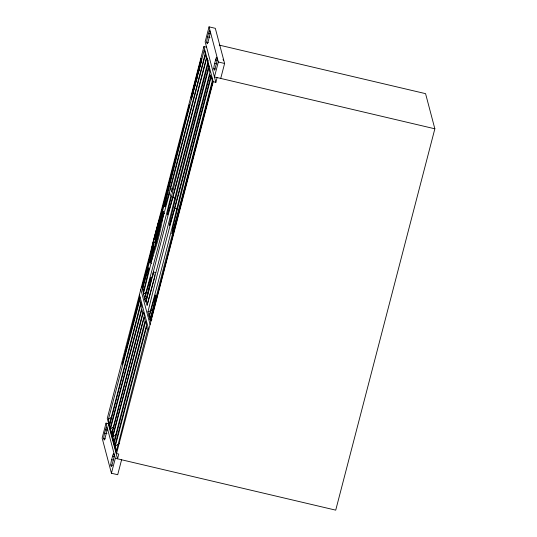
<?xml version="1.0" encoding="UTF-8"?>
<svg xmlns="http://www.w3.org/2000/svg" width="537" height="537" viewBox="0 0 537 537"><rect width="100%" height="100%" fill="white"/><g stroke="black" fill="none" stroke-linecap="round" stroke-linejoin="round"><path stroke-width="0.81" d="M158.939 228.326L159.2 227.211L158.885 228.742L159.247 227.5L159.127 228.118M158.153 226.587L158.019 230.125L158.469 227.688L158.214 229.708L156.549 236.193L156.663 232.83L156.24 235.226L156.468 233.347L157.026 231.051L156.945 234.421L158.153 226.587M160.456 217.881C160.993 215.149 160.422 218.895 160.536 217.29M153.36 249.161C152.87 251.524 153.334 248.577 153.287 249.765M198.475 70.79L198.596 69.501L198.354 71.589L198.764 68.535L198.912 69.112M199.214 67.971L199.328 66.682L198.744 70.079M160.482 217.794L160.731 216.827L160.597 217.498M153.099 250.242L153.34 249.275M155.911 239.421L156.012 239.012L155.925 239.428M160.664 217.015L160.59 217.364M151.468 255.29L151.998 251.41L151.441 253.088M152.917 246.221L152.354 250.121L152.904 248.443M152.884 246.228L151.025 253.417L152.273 249.128M150.541 254.619L149.675 261.539L150.051 261.224C155.75 245.328 160.274 228.702 162.416 211.967L162.033 212.29C156.287 228.447 151.635 245.349 149.474 262.345L149.904 261.989C155.79 245.597 160.503 228.44 162.617 211.162L161.322 213.458L158.435 222.325L151.548 249.282M157.187 235.468L157.287 234.682L156.932 236.34L157.133 234.984L156.999 236.012L157.16 235.562M153.381 245.684L153.951 243.926L153.387 247.819L153.146 248.396L153.663 245.1L152.83 249.141L153.475 244.892L152.656 248.92L153.159 245.644L151.615 250.551M155.361 241.798L155.294 242.865L155.831 240.173L155.408 241.603M153.253 249.859L153.334 249.477L153.199 249.839M159.496 226.01L159.408 227.037L159.945 224.338L159.523 225.768M156.502 238.099L156.321 238.676L156.475 237.549L156.22 239.019L156.448 238.435M150.944 255.961L150.394 257.606L150.957 253.699L151.206 253.122L150.682 256.411L151.515 252.383L150.87 256.626L151.669 252.652L151.186 255.874L152.73 250.974M196.891 77.308L197.099 76.341L196.441 78.536L196.985 75.952L196.649 77.778L196.824 77.288M211.934 78.174L211.209 76.697A1003.244 111.649 -76.8 0 0 172.887 227.762L171.941 233.689L172.202 233.306M146.104 301.465L153.461 272.011L155.696 272.534M140.801 302.714L109.629 423.915L108.414 419.337L139.795 299.827L140.681 303.177M208.027 63.809L205.496 73.717A1070.879 119.18 -76.8 0 1 172.82 197.596A527.972 58.761 -76.8 0 0 146.03 301.19L147.138 305.378A618.691 68.857 -76.8 0 0 179.7 178.472L208.698 66.34L208.027 63.809L209.262 66.816M108.387 423.7L106.031 423.143L102.144 438.091L111.434 473.245L117.71 474.721L121.59 459.773M206.577 47.182L203.919 46.558L107.266 418.383L116.556 453.537L118.784 454.06L117.543 458.82L108.259 423.673L108.669 422.082M220.72 78.422L224.607 63.473L215.317 28.327L209.047 26.85L205.161 41.799L215.867 82.336L213.209 81.705L203.919 46.558M191.655 98.889L191.078 97.378L201.16 58.567L200.516 61.849M193.582 88.531L194.421 85.296M196.945 75.589L198.113 70.777L197.817 73.71L197.301 73.891M149.541 261.633A624.323 69.481 -76.8 0 1 142.305 288.731L141.963 287.436L151.642 250.208M152.058 248.584L152.689 246.161M159.006 221.875L189.507 104.514L189.615 104.903A811.649 90.33 -76.8 0 0 170.779 178.506A624.323 69.481 -76.8 0 1 162.228 212.645M196.951 75.704L197.985 71.73M104.601 433.144L105.494 429.701A3.631 0.403 -76.8 0 1 106.601 427.069L107.038 428.721A3.96 0.443 -76.8 0 1 106.299 433.366L105.319 437.118A3.913 0.436 -76.8 0 1 104.124 439.951L103.742 438.501A4.571 0.51 -76.8 0 1 104.601 433.144L106.95 433.695M191.467 98.848L201.55 60.037L201.16 58.567M207.611 36.845L208.504 33.408A3.631 0.403 -76.8 0 1 209.618 30.777L210.054 32.428A3.96 0.443 -76.8 0 1 209.309 37.066L208.336 40.819A3.913 0.436 -76.8 0 1 207.141 43.651L206.758 42.201A4.571 0.51 -76.8 0 1 207.611 36.845L209.967 37.402M192.494 95.66L193.34 92.424M195.018 85.954L195.649 83.389M196.072 81.913L197.301 77.026M198.75 71.461L201.55 60.037M151.615 254.357L152.521 252.068L151.662 254.082M158.63 229.239L158.751 228.769L158.643 229.292M170.565 188.601L205.389 54.646L206.329 58.224L171.511 192.179L170.565 188.601L172.807 189.131M110.501 428.902L141.882 309.393L142.768 312.749L111.709 433.487L110.501 428.902L113.824 426.667M112.864 436.782L144.245 317.273L145.131 320.629L114.079 441.367L112.864 436.782L116.187 434.547M111.662 459.652L112.555 456.208A3.631 0.403 -76.8 0 1 113.669 453.584L114.106 455.228A3.96 0.443 -76.8 0 1 113.361 459.873L112.387 463.626A3.913 0.436 -76.8 0 1 111.193 466.458L110.81 465.008A4.571 0.51 -76.8 0 1 111.662 459.652L113.233 460.021M214.679 63.353L215.572 59.916A3.631 0.403 -76.8 0 1 216.68 57.284L217.116 58.936A3.96 0.443 -76.8 0 1 216.377 63.574L215.397 67.326A3.913 0.436 -76.8 0 1 214.203 70.159L213.82 68.709A4.571 0.51 -76.8 0 1 214.679 63.353L217.029 63.91M115.28 446.213L146.661 326.704L147.547 330.06L116.489 450.798L115.28 446.213L119.268 443.528M111.434 473.245L115.321 458.296L106.031 423.143M116.556 453.537L213.209 81.705M209.047 26.85L218.331 62.003L214.444 76.945L434.856 128.799L335.726 510.15L115.321 458.296M215.867 82.336L217.102 77.57M112.045 433.547L143.372 312.111L144.325 315.709L112.716 436.098L112.045 433.547L114.005 432.01M147.064 305.103L154.495 277.293L153.461 272.011M159.093 228.131L159.147 227.534M148.105 269.581L148.46 268.493A3.296 0.369 -76.8 0 1 148.937 268.151A3.296 0.369 -76.8 0 1 148.481 271.01A113.972 12.687 -76.8 0 1 143.238 292.598L142.466 289.671A55.365 6.162 -76.8 0 1 147.836 270.426L148.299 268.956M150.279 279.072L150.642 277.985A3.296 0.369 -76.8 0 1 151.112 277.642A3.296 0.369 -76.8 0 1 150.662 280.502A113.972 12.687 -76.8 0 1 145.42 302.089L144.648 299.163A55.365 6.162 -76.8 0 1 150.018 279.918L150.474 278.448M154.898 296.766L155.26 295.679A3.296 0.369 -76.8 0 1 155.73 295.343A3.296 0.369 -76.8 0 1 155.28 298.203A113.972 12.687 -76.8 0 1 150.038 319.784M155.092 296.142L154.636 297.612A55.365 6.162 -76.8 0 0 149.259 316.857L151.367 315.85M151.81 253.149L153.327 248.094L152.065 252.397M163.167 211.753L163.597 211.39C161.489 228.668 156.77 245.825 150.89 262.217L150.454 262.58M108.414 419.337L111.736 417.095M142.466 289.671L144.574 288.664M144.648 299.163L146.755 298.156M150.085 319.978L147.95 311.903L151.421 310.399M141.963 287.436L143.48 286.919M150.474 320.072A559.024 62.211 -76.8 0 1 182.479 196.938L212.746 81.772L150.749 321.113L150.474 320.072L151.958 319.683M208.504 33.408L210.074 33.777M219.237 45.108L425.566 93.653L434.856 128.799M206.758 42.201L208.322 42.571M215.572 59.916L217.143 60.285M218.331 62.003L224.607 63.473M201.294 58.996L201.643 60.319M213.82 68.709L215.391 69.078M191.367 97.184L191.716 98.506M172.82 197.596L175.055 198.119M147.95 311.903A527.972 58.761 -76.8 0 1 174.74 208.309L176.975 208.833M164.074 213.317L164.47 213.411M172.887 227.762L174.377 228.111M151.065 263.593L151.461 263.687M105.494 429.701L107.064 430.07M103.742 438.501L105.312 438.87M112.555 456.208L114.126 456.578M110.81 465.008L112.374 465.378M196.831 76.697L196.589 77.623M204.201 50.156L205.168 53.814L169.658 190.42A50.525 5.625 -76.8 0 1 165.094 206.396L164.839 206.819L164.832 206.007A6.887 0.765 -76.8 0 1 165.826 201.019A1132.063 125.987 -76.8 0 1 204.201 50.156L204.926 51.639M207.141 58.614L208.228 60.829M210.168 75.308L210.84 77.664M223.103 59.312L223.392 60.413M211.209 76.697L212.303 80.825L176.794 217.431A45.571 5.075 -76.8 0 1 172.202 233.3M199.798 66.051L199.475 67.266M199.65 66.293L199.495 65.722L199.066 68.864M195.381 81.57L195.092 84.195L195.408 81.973L195.092 82.685M193.776 87.92L193.709 89.182L193.555 88.753M140.788 289.43L150.078 324.576M139.445 294.591L148.736 329.738M149.058 316.092A618.691 68.857 -76.8 0 0 181.62 189.192L210.618 77.053L209.947 74.522L207.416 84.43A1070.879 119.18 -76.8 0 1 174.74 208.309M152.978 255.659A442.132 49.203 -76.8 0 0 143.386 293.914L144.433 297.874A408.14 45.423 -76.8 0 0 170.773 196.562L169.726 192.608A442.132 49.203 -76.8 0 0 161.999 221.13M200.241 63.896L199.992 64.849L200.241 63.896M156.166 233.098L155.139 237.763L156.146 236.065L156.18 237.166L154.757 243.073L155.824 238.327L154.837 239.549L154.878 238.133L156.166 233.098M157.959 232.38L157.67 232.924C158.046 233.776 157.824 233.179 158.073 231.36L157.959 232.306M159.127 223.607L159.113 224.412L160.234 218.767L160.113 222.123L160.576 219.566L160.55 219.915L159.771 223.822L159.905 220.318L159.435 222.56A12.452 1.383 -76.8 0 0 159.093 225.285L158.623 228.379L158.784 224.674L158.355 226.97L158.381 226.607L159.053 223.15L159.127 223.607M193.36 90.444L192.756 93.035L193.159 89.968L192.85 91.572L193.36 90.444M156.703 236.898L156.676 237.549L156.791 236.3L156.703 236.898M167.45 214.397L167.51 214.867L167.766 214.485A45.571 5.075 -76.8 0 0 172.364 198.609L207.873 62.003L206.779 57.868A1003.244 111.649 -76.8 0 0 168.457 208.94L167.45 214.397M169.47 224.889L169.531 225.359L169.793 224.976A45.571 5.075 -76.8 0 0 174.384 209.101L209.893 72.495L208.799 68.36A1003.244 111.649 -76.8 0 0 170.477 219.425L169.47 224.889M157.361 234.246C157.724 233.998 157.73 233.051 157.361 234.246M158.153 231.185C158.73 230.017 158.442 229.95 158.153 231.185M160.073 223.808L160.395 222.942L160.154 224.157L160.301 222.788L160.073 223.808M200.442 63.252C199.469 68.676 199.549 62.695 200.442 63.252M195.649 80.396L195.455 81.147L195.649 80.396M157.448 233.897L157.589 233.233L157.448 233.897M196.119 78.932L196.032 80.577L196.267 78.328L196.119 78.932M194.367 85.732L194.313 87.202L194.763 84.423L194.367 85.732M193.951 88.424L193.515 89.974L193.964 87.189L193.998 88.424M158.59 229.091L158.643 229.856L158.59 229.091M140.976 303.929L109.649 425.364L110.327 427.915L141.929 307.526L140.976 303.929M145.628 321.381L114.3 442.817L114.972 445.368L146.581 324.979L145.628 321.381M195.69 80.563L195.676 81.953L195.69 80.563M139.654 296.646L122.389 364.314L139.902 297.572L139.654 296.646M156.039 239.193L156.066 239.898L156.039 239.193M158.549 229.541L158.475 229.943L158.563 229.594M146.158 292.759L143.392 293.927L146.151 292.752"/></g></svg>
